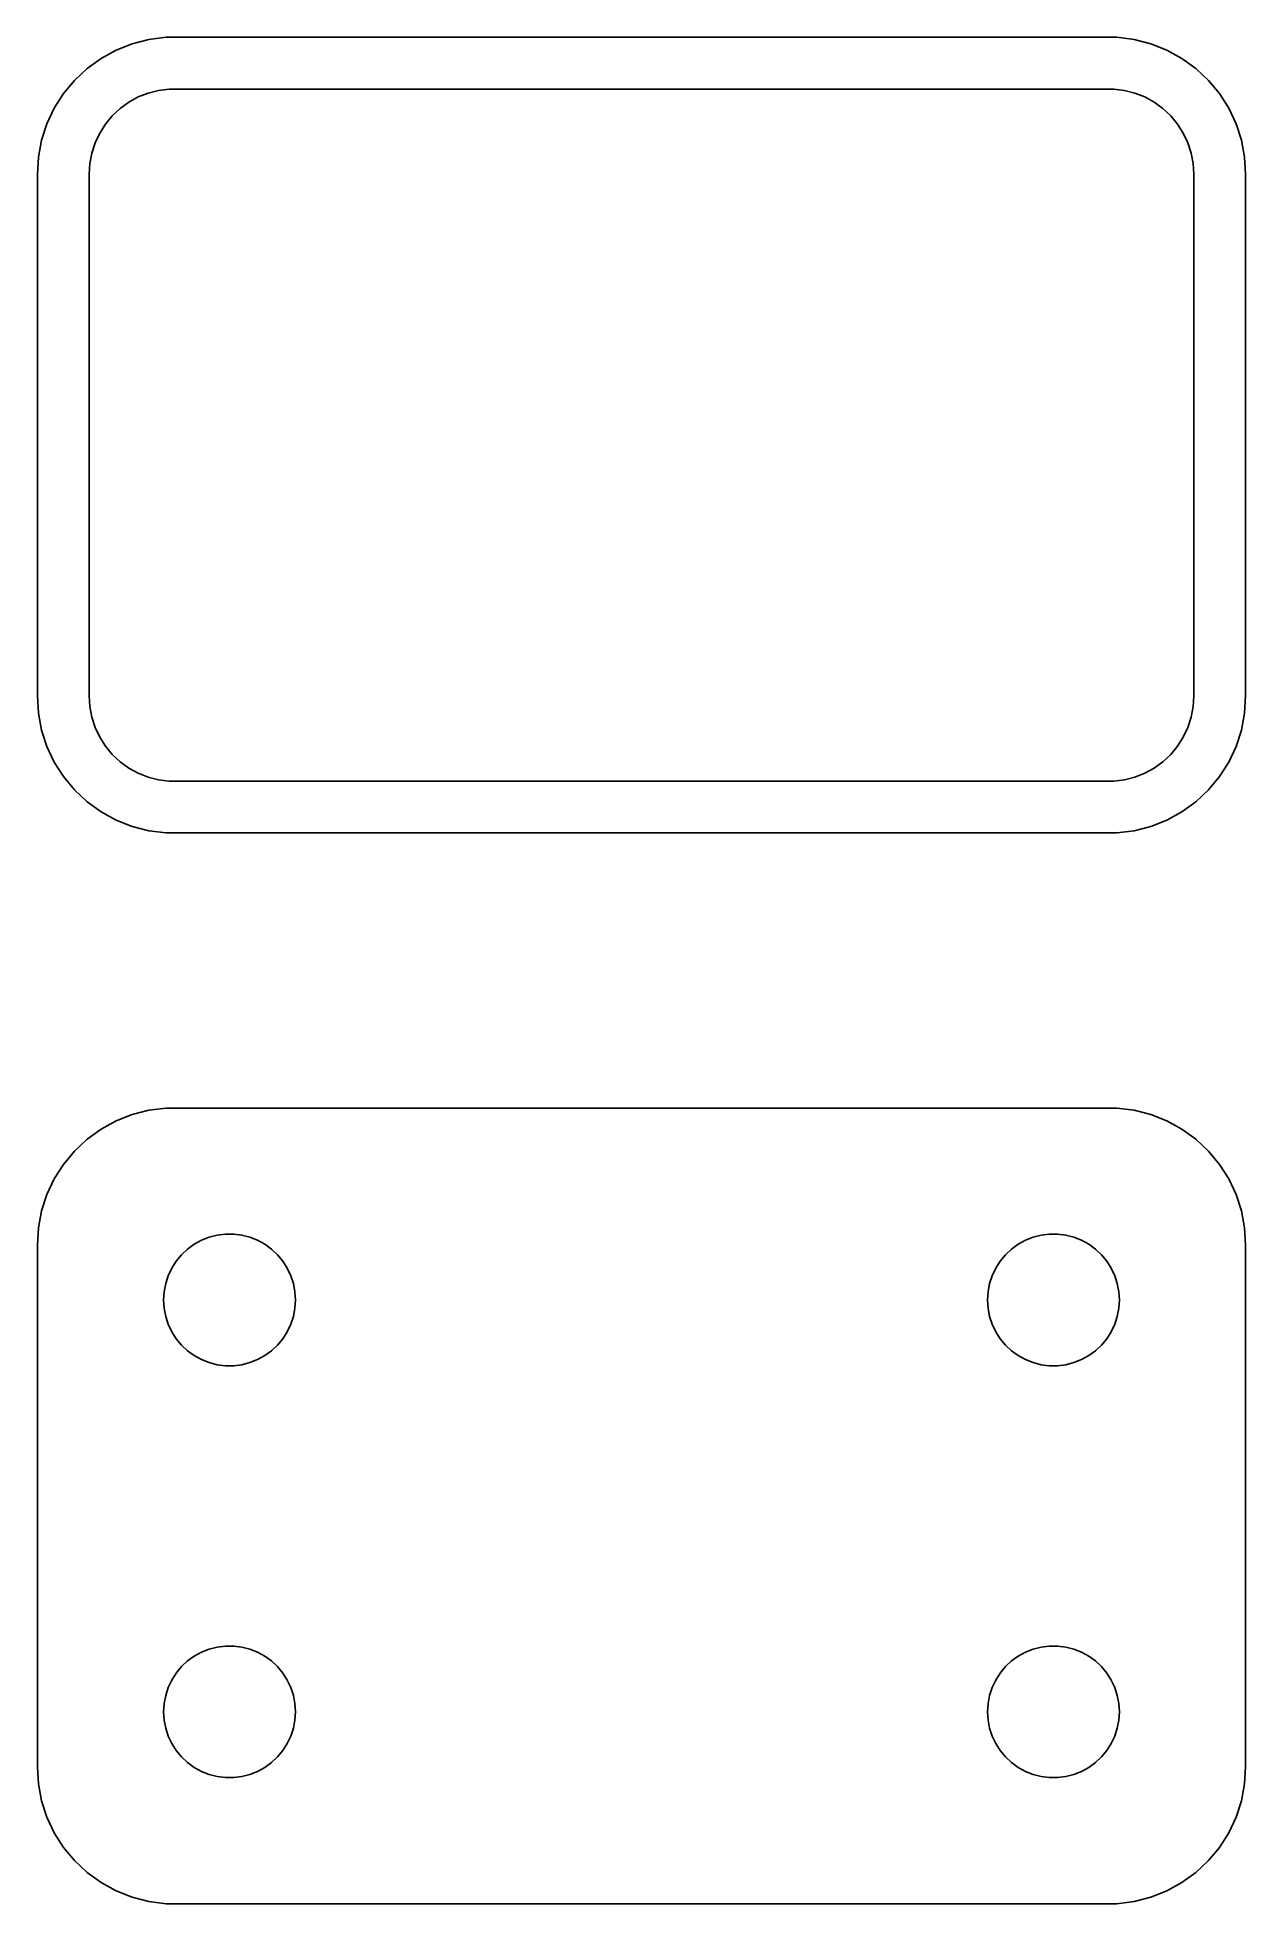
# Model space of a CAD drawing. Header units: metres. Extents: x -22 to 22, y 63.5 to 131.5.
import ezdxf

# ---------------------------------------------------------------- set-up
doc = ezdxf.new("R2010")
doc.units = ezdxf.units.M

msp = doc.modelspace()

# ---------------------------------------------------------------- linework, layer by layer
for p, q in [((-18.5451, 131.255), (-19.1289, 131.024)), ((-17.9369, 131.411), (-18.5451, 131.255)), ((-17.3139, 131.49), (-17.9369, 131.411)), ((17.3139, 131.49), (-17.3139, 131.49)), ((17.9369, 131.411), (17.3139, 131.49)), ((18.5451, 131.255), (17.9369, 131.411)), ((19.1289, 131.024), (18.5451, 131.255)), ((-19.6791, 130.722), (-20.1871, 130.353)), ((-19.1289, 131.024), (-19.6791, 130.722)), ((19.6791, 130.722), (19.1289, 131.024)), ((20.1871, 130.353), (19.6791, 130.722)), ((-20.6448, 129.923), (-21.0451, 129.439)), ((-20.1871, 130.353), (-20.6448, 129.923)), ((20.6448, 129.923), (20.1871, 130.353)), ((21.0451, 129.439), (20.6448, 129.923)), ((-21.0451, 129.439), (-21.3815, 128.909)), ((-18.668, 129.128), (-18.3254, 129.317)), ((-18.3254, 129.317), (-17.9619, 129.461)), ((-17.9619, 129.461), (-17.5833, 129.558)), ((-17.5833, 129.558), (-17.1954, 129.607)), ((-17.1954, 129.607), (17.1954, 129.607)), ((17.1954, 129.607), (17.5833, 129.558)), ((17.5833, 129.558), (17.9619, 129.461)), ((17.9619, 129.461), (18.3254, 129.317)), ((18.3254, 129.317), (18.668, 129.128)), ((21.3815, 128.909), (21.0451, 129.439)), ((-21.3815, 128.909), (-21.6489, 128.341)), ((-19.5184, 128.33), (-19.2692, 128.631)), ((-19.2692, 128.631), (-18.9842, 128.899)), ((-18.9842, 128.899), (-18.668, 129.128)), ((18.668, 129.128), (18.9842, 128.899)), ((18.9842, 128.899), (19.2692, 128.631)), ((19.2692, 128.631), (19.5184, 128.33)), ((21.6489, 128.341), (21.3815, 128.909)), ((-21.6489, 128.341), (-21.8429, 127.743)), ((-19.8943, 127.646), (-19.7279, 128)), ((-19.7279, 128), (-19.5184, 128.33)), ((19.5184, 128.33), (19.7279, 128)), ((19.7279, 128), (19.8943, 127.646)), ((21.8429, 127.743), (21.6489, 128.341)), ((-21.9606, 127.127), (-22, 126.5)), ((-21.8429, 127.743), (-21.9606, 127.127)), ((-20.0884, 126.89), (-20.0151, 127.274)), ((-20.0151, 127.274), (-19.8943, 127.646)), ((19.8943, 127.646), (20.0151, 127.274)), ((20.0151, 127.274), (20.0884, 126.89)), ((21.9606, 127.127), (21.8429, 127.743)), ((22, 126.5), (21.9606, 127.127)), ((-22, 126.5), (-22, 107.5)), ((-20.1129, 126.5), (-20.0884, 126.89)), ((-20.1129, 107.5), (-20.1129, 126.5)), ((20.0884, 126.89), (20.1129, 126.5)), ((20.1129, 126.5), (20.1129, 107.5)), ((22, 107.5), (22, 126.5)), ((-22, 107.5), (-21.9606, 106.873)), ((-20.0884, 107.11), (-20.1129, 107.5)), ((20.1129, 107.5), (20.0884, 107.11)), ((21.9606, 106.873), (22, 107.5)), ((-21.9606, 106.873), (-21.8429, 106.257)), ((-20.0151, 106.726), (-20.0884, 107.11)), ((20.0884, 107.11), (20.0151, 106.726)), ((21.8429, 106.257), (21.9606, 106.873)), ((-21.8429, 106.257), (-21.6489, 105.659)), ((-19.8943, 106.354), (-20.0151, 106.726)), ((-19.7279, 106), (-19.8943, 106.354)), ((19.8943, 106.354), (19.7279, 106)), ((20.0151, 106.726), (19.8943, 106.354)), ((21.6489, 105.659), (21.8429, 106.257)), ((-21.6489, 105.659), (-21.3815, 105.091)), ((-19.5184, 105.67), (-19.7279, 106)), ((-19.2692, 105.369), (-19.5184, 105.67)), ((19.5184, 105.67), (19.2692, 105.369)), ((19.7279, 106), (19.5184, 105.67)), ((21.3815, 105.091), (21.6489, 105.659)), ((-21.3815, 105.091), (-21.0451, 104.561)), ((-18.9842, 105.101), (-19.2692, 105.369)), ((-18.668, 104.872), (-18.9842, 105.101)), ((-18.3254, 104.683), (-18.668, 104.872)), ((18.668, 104.872), (18.3254, 104.683)), ((18.9842, 105.101), (18.668, 104.872)), ((19.2692, 105.369), (18.9842, 105.101)), ((21.0451, 104.561), (21.3815, 105.091)), ((-21.0451, 104.561), (-20.6448, 104.077)), ((-20.6448, 104.077), (-20.1871, 103.647)), ((-17.9619, 104.539), (-18.3254, 104.683)), ((-17.5833, 104.442), (-17.9619, 104.539)), ((-17.1954, 104.393), (-17.5833, 104.442)), ((17.1954, 104.393), (-17.1954, 104.393)), ((17.5833, 104.442), (17.1954, 104.393)), ((17.9619, 104.539), (17.5833, 104.442)), ((18.3254, 104.683), (17.9619, 104.539)), ((20.1871, 103.647), (20.6448, 104.077)), ((20.6448, 104.077), (21.0451, 104.561)), ((-20.1871, 103.647), (-19.6791, 103.278)), ((19.6791, 103.278), (20.1871, 103.647)), ((-19.6791, 103.278), (-19.1289, 102.976)), ((-19.1289, 102.976), (-18.5451, 102.745)), ((-18.5451, 102.745), (-17.9369, 102.589)), ((17.9369, 102.589), (18.5451, 102.745)), ((18.5451, 102.745), (19.1289, 102.976)), ((19.1289, 102.976), (19.6791, 103.278)), ((-17.9369, 102.589), (-17.3139, 102.51)), ((-17.3139, 102.51), (17.3139, 102.51)), ((17.3139, 102.51), (17.9369, 102.589)), ((-17.3139, 92.4901), (-17.9369, 92.4114)), ((17.3139, 92.4901), (-17.3139, 92.4901)), ((17.9369, 92.4114), (17.3139, 92.4901)), ((-19.1289, 92.0241), (-19.6791, 91.7216)), ((-18.5451, 92.2553), (-19.1289, 92.0241)), ((-17.9369, 92.4114), (-18.5451, 92.2553)), ((18.5451, 92.2553), (17.9369, 92.4114)), ((19.1289, 92.0241), (18.5451, 92.2553)), ((19.6791, 91.7216), (19.1289, 92.0241)), ((-20.1871, 91.3526), (-20.6448, 90.9227)), ((-19.6791, 91.7216), (-20.1871, 91.3526)), ((20.1871, 91.3526), (19.6791, 91.7216)), ((20.6448, 90.9227), (20.1871, 91.3526)), ((-21.0451, 90.4389), (-21.3815, 89.9088)), ((-20.6448, 90.9227), (-21.0451, 90.4389)), ((21.0451, 90.4389), (20.6448, 90.9227)), ((21.3815, 89.9088), (21.0451, 90.4389)), ((-21.3815, 89.9088), (-21.6489, 89.3406)), ((21.6489, 89.3406), (21.3815, 89.9088)), ((-21.6489, 89.3406), (-21.8429, 88.7434)), ((21.8429, 88.7434), (21.6489, 89.3406)), ((-21.8429, 88.7434), (-21.9606, 88.1267)), ((21.9606, 88.1267), (21.8429, 88.7434)), ((-21.9606, 88.1267), (-22, 87.5)), ((-16.0219, 87.6716), (-15.7416, 87.7825)), ((-15.7416, 87.7825), (-15.4497, 87.8575)), ((-15.4497, 87.8575), (-15.1507, 87.8953)), ((-15.1507, 87.8953), (-14.8493, 87.8953)), ((-14.8493, 87.8953), (-14.5503, 87.8575)), ((-14.5503, 87.8575), (-14.2583, 87.7825)), ((-14.2583, 87.7825), (-13.9781, 87.6716)), ((13.9781, 87.6716), (14.2583, 87.7825)), ((14.2583, 87.7825), (14.5503, 87.8575)), ((14.5503, 87.8575), (14.8493, 87.8953)), ((14.8493, 87.8953), (15.1507, 87.8953)), ((15.1507, 87.8953), (15.4497, 87.8575)), ((15.4497, 87.8575), (15.7416, 87.7825)), ((15.7416, 87.7825), (16.0219, 87.6716)), ((22, 87.5), (21.9606, 88.1267)), ((-22, 87.5), (-22, 68.5)), ((-16.9416, 86.9107), (-16.7495, 87.1429)), ((-16.7495, 87.1429), (-16.5298, 87.3492)), ((-16.5298, 87.3492), (-16.286, 87.5264)), ((-16.286, 87.5264), (-16.0219, 87.6716)), ((-13.9781, 87.6716), (-13.714, 87.5264)), ((-13.714, 87.5264), (-13.4702, 87.3492)), ((-13.4702, 87.3492), (-13.2505, 87.1429)), ((-13.2505, 87.1429), (-13.0583, 86.9107)), ((13.0583, 86.9107), (13.2505, 87.1429)), ((13.2505, 87.1429), (13.4702, 87.3492)), ((13.4702, 87.3492), (13.714, 87.5264)), ((13.714, 87.5264), (13.9781, 87.6716)), ((16.0219, 87.6716), (16.286, 87.5264)), ((16.286, 87.5264), (16.5298, 87.3492)), ((16.5298, 87.3492), (16.7495, 87.1429)), ((16.7495, 87.1429), (16.9416, 86.9107)), ((22, 68.5), (22, 87.5)), ((-17.3246, 86.0968), (-17.2315, 86.3835)), ((-17.2315, 86.3835), (-17.1031, 86.6562)), ((-17.1031, 86.6562), (-16.9416, 86.9107)), ((-13.0583, 86.9107), (-12.8969, 86.6562)), ((-12.8969, 86.6562), (-12.7685, 86.3835)), ((-12.7685, 86.3835), (-12.6754, 86.0968)), ((12.6754, 86.0968), (12.7685, 86.3835)), ((12.7685, 86.3835), (12.8969, 86.6562)), ((12.8969, 86.6562), (13.0583, 86.9107)), ((16.9416, 86.9107), (17.1031, 86.6562)), ((17.1031, 86.6562), (17.2315, 86.3835)), ((17.2315, 86.3835), (17.3246, 86.0968)), ((-17.4, 85.5), (-17.3811, 85.8008)), ((-17.3811, 85.8008), (-17.3246, 86.0968)), ((-12.6754, 86.0968), (-12.6189, 85.8008)), ((-12.6189, 85.8008), (-12.6, 85.5)), ((12.6, 85.5), (12.6189, 85.8008)), ((12.6189, 85.8008), (12.6754, 86.0968)), ((17.3246, 86.0968), (17.3811, 85.8008)), ((17.3811, 85.8008), (17.4, 85.5)), ((-17.3811, 85.1992), (-17.4, 85.5)), ((-17.3246, 84.9031), (-17.3811, 85.1992)), ((-12.6189, 85.1992), (-12.6754, 84.9031)), ((-12.6, 85.5), (-12.6189, 85.1992)), ((12.6189, 85.1992), (12.6, 85.5)), ((12.6754, 84.9031), (12.6189, 85.1992)), ((17.3811, 85.1992), (17.3246, 84.9031)), ((17.4, 85.5), (17.3811, 85.1992)), ((-17.2315, 84.6165), (-17.3246, 84.9031)), ((-17.1031, 84.3438), (-17.2315, 84.6165)), ((-16.9416, 84.0893), (-17.1031, 84.3438)), ((-12.8969, 84.3438), (-13.0583, 84.0893)), ((-12.7685, 84.6165), (-12.8969, 84.3438)), ((-12.6754, 84.9031), (-12.7685, 84.6165)), ((12.7685, 84.6165), (12.6754, 84.9031)), ((12.8969, 84.3438), (12.7685, 84.6165)), ((13.0583, 84.0893), (12.8969, 84.3438)), ((17.1031, 84.3438), (16.9416, 84.0893)), ((17.2315, 84.6165), (17.1031, 84.3438)), ((17.3246, 84.9031), (17.2315, 84.6165)), ((-16.7495, 83.8571), (-16.9416, 84.0893)), ((-16.5298, 83.6508), (-16.7495, 83.8571)), ((-16.286, 83.4736), (-16.5298, 83.6508)), ((-13.4702, 83.6508), (-13.714, 83.4736)), ((-13.2505, 83.8571), (-13.4702, 83.6508)), ((-13.0583, 84.0893), (-13.2505, 83.8571)), ((13.2505, 83.8571), (13.0583, 84.0893)), ((13.4702, 83.6508), (13.2505, 83.8571)), ((13.714, 83.4736), (13.4702, 83.6508)), ((16.5298, 83.6508), (16.286, 83.4736)), ((16.7495, 83.8571), (16.5298, 83.6508)), ((16.9416, 84.0893), (16.7495, 83.8571)), ((-16.0219, 83.3284), (-16.286, 83.4736)), ((-15.7416, 83.2175), (-16.0219, 83.3284)), ((-15.4497, 83.1425), (-15.7416, 83.2175)), ((-15.1507, 83.1047), (-15.4497, 83.1425)), ((-14.8493, 83.1047), (-15.1507, 83.1047)), ((-14.5503, 83.1425), (-14.8493, 83.1047)), ((-14.2583, 83.2175), (-14.5503, 83.1425)), ((-13.9781, 83.3284), (-14.2583, 83.2175)), ((-13.714, 83.4736), (-13.9781, 83.3284)), ((13.9781, 83.3284), (13.714, 83.4736)), ((14.2583, 83.2175), (13.9781, 83.3284)), ((14.5503, 83.1425), (14.2583, 83.2175)), ((14.8493, 83.1047), (14.5503, 83.1425)), ((15.1507, 83.1047), (14.8493, 83.1047)), ((15.4497, 83.1425), (15.1507, 83.1047)), ((15.7416, 83.2175), (15.4497, 83.1425)), ((16.0219, 83.3284), (15.7416, 83.2175)), ((16.286, 83.4736), (16.0219, 83.3284)), ((-16.0219, 72.6716), (-15.7416, 72.7825)), ((-15.7416, 72.7825), (-15.4497, 72.8575)), ((-15.4497, 72.8575), (-15.1507, 72.8953)), ((-15.1507, 72.8953), (-14.8493, 72.8953)), ((-14.8493, 72.8953), (-14.5503, 72.8575)), ((-14.5503, 72.8575), (-14.2583, 72.7825)), ((-14.2583, 72.7825), (-13.9781, 72.6716)), ((13.9781, 72.6716), (14.2583, 72.7825)), ((14.2583, 72.7825), (14.5503, 72.8575)), ((14.5503, 72.8575), (14.8493, 72.8953)), ((14.8493, 72.8953), (15.1507, 72.8953)), ((15.1507, 72.8953), (15.4497, 72.8575)), ((15.4497, 72.8575), (15.7416, 72.7825)), ((15.7416, 72.7825), (16.0219, 72.6716)), ((-16.9416, 71.9107), (-16.7495, 72.1429)), ((-16.7495, 72.1429), (-16.5298, 72.3492)), ((-16.5298, 72.3492), (-16.286, 72.5264)), ((-16.286, 72.5264), (-16.0219, 72.6716)), ((-13.9781, 72.6716), (-13.714, 72.5264)), ((-13.714, 72.5264), (-13.4702, 72.3492)), ((-13.4702, 72.3492), (-13.2505, 72.1429)), ((-13.2505, 72.1429), (-13.0583, 71.9107)), ((13.0583, 71.9107), (13.2505, 72.1429)), ((13.2505, 72.1429), (13.4702, 72.3492)), ((13.4702, 72.3492), (13.714, 72.5264)), ((13.714, 72.5264), (13.9781, 72.6716)), ((16.0219, 72.6716), (16.286, 72.5264)), ((16.286, 72.5264), (16.5298, 72.3492)), ((16.5298, 72.3492), (16.7495, 72.1429)), ((16.7495, 72.1429), (16.9416, 71.9107)), ((-17.3246, 71.0969), (-17.2315, 71.3835)), ((-17.2315, 71.3835), (-17.1031, 71.6562)), ((-17.1031, 71.6562), (-16.9416, 71.9107)), ((-13.0583, 71.9107), (-12.8969, 71.6562)), ((-12.8969, 71.6562), (-12.7685, 71.3835)), ((-12.7685, 71.3835), (-12.6754, 71.0969)), ((12.6754, 71.0969), (12.7685, 71.3835)), ((12.7685, 71.3835), (12.8969, 71.6562)), ((12.8969, 71.6562), (13.0583, 71.9107)), ((16.9416, 71.9107), (17.1031, 71.6562)), ((17.1031, 71.6562), (17.2315, 71.3835)), ((17.2315, 71.3835), (17.3246, 71.0969)), ((-17.4, 70.5), (-17.3811, 70.8008)), ((-17.3811, 70.8008), (-17.3246, 71.0969)), ((-12.6754, 71.0969), (-12.6189, 70.8008)), ((-12.6189, 70.8008), (-12.6, 70.5)), ((12.6, 70.5), (12.6189, 70.8008)), ((12.6189, 70.8008), (12.6754, 71.0969)), ((17.3246, 71.0969), (17.3811, 70.8008)), ((17.3811, 70.8008), (17.4, 70.5)), ((-17.3811, 70.1992), (-17.4, 70.5)), ((-17.3246, 69.9032), (-17.3811, 70.1992)), ((-12.6189, 70.1992), (-12.6754, 69.9032)), ((-12.6, 70.5), (-12.6189, 70.1992)), ((12.6189, 70.1992), (12.6, 70.5)), ((12.6754, 69.9032), (12.6189, 70.1992)), ((17.3811, 70.1992), (17.3246, 69.9032)), ((17.4, 70.5), (17.3811, 70.1992)), ((-17.2315, 69.6165), (-17.3246, 69.9032)), ((-17.1031, 69.3438), (-17.2315, 69.6165)), ((-16.9416, 69.0893), (-17.1031, 69.3438)), ((-12.8969, 69.3438), (-13.0583, 69.0893)), ((-12.7685, 69.6165), (-12.8969, 69.3438)), ((-12.6754, 69.9032), (-12.7685, 69.6165)), ((12.7685, 69.6165), (12.6754, 69.9032)), ((12.8969, 69.3438), (12.7685, 69.6165)), ((13.0583, 69.0893), (12.8969, 69.3438)), ((17.1031, 69.3438), (16.9416, 69.0893)), ((17.2315, 69.6165), (17.1031, 69.3438)), ((17.3246, 69.9032), (17.2315, 69.6165)), ((-16.7495, 68.8571), (-16.9416, 69.0893)), ((-16.5298, 68.6508), (-16.7495, 68.8571)), ((-13.2505, 68.8571), (-13.4702, 68.6508)), ((-13.0583, 69.0893), (-13.2505, 68.8571)), ((13.2505, 68.8571), (13.0583, 69.0893)), ((13.4702, 68.6508), (13.2505, 68.8571)), ((16.7495, 68.8571), (16.5298, 68.6508)), ((16.9416, 69.0893), (16.7495, 68.8571)), ((-22, 68.5), (-21.9606, 67.8733)), ((-16.286, 68.4736), (-16.5298, 68.6508)), ((-16.0219, 68.3284), (-16.286, 68.4736)), ((-15.7416, 68.2175), (-16.0219, 68.3284)), ((-15.4497, 68.1425), (-15.7416, 68.2175)), ((-15.1507, 68.1047), (-15.4497, 68.1425)), ((-14.8493, 68.1047), (-15.1507, 68.1047)), ((-14.5503, 68.1425), (-14.8493, 68.1047)), ((-14.2583, 68.2175), (-14.5503, 68.1425)), ((-13.9781, 68.3284), (-14.2583, 68.2175)), ((-13.714, 68.4736), (-13.9781, 68.3284)), ((-13.4702, 68.6508), (-13.714, 68.4736)), ((13.714, 68.4736), (13.4702, 68.6508)), ((13.9781, 68.3284), (13.714, 68.4736)), ((14.2583, 68.2175), (13.9781, 68.3284)), ((14.5503, 68.1425), (14.2583, 68.2175)), ((14.8493, 68.1047), (14.5503, 68.1425)), ((15.1507, 68.1047), (14.8493, 68.1047)), ((15.4497, 68.1425), (15.1507, 68.1047)), ((15.7416, 68.2175), (15.4497, 68.1425)), ((16.0219, 68.3284), (15.7416, 68.2175)), ((16.286, 68.4736), (16.0219, 68.3284)), ((16.5298, 68.6508), (16.286, 68.4736)), ((21.9606, 67.8733), (22, 68.5)), ((-21.9606, 67.8733), (-21.8429, 67.2566)), ((21.8429, 67.2566), (21.9606, 67.8733)), ((-21.8429, 67.2566), (-21.6489, 66.6594)), ((-21.6489, 66.6594), (-21.3815, 66.0912)), ((21.3815, 66.0912), (21.6489, 66.6594)), ((21.6489, 66.6594), (21.8429, 67.2566)), ((-21.3815, 66.0912), (-21.0451, 65.5611)), ((21.0451, 65.5611), (21.3815, 66.0912)), ((-21.0451, 65.5611), (-20.6448, 65.0773)), ((20.6448, 65.0773), (21.0451, 65.5611)), ((-20.6448, 65.0773), (-20.1871, 64.6474)), ((-20.1871, 64.6474), (-19.6791, 64.2784)), ((19.6791, 64.2784), (20.1871, 64.6474)), ((20.1871, 64.6474), (20.6448, 65.0773)), ((-19.6791, 64.2784), (-19.1289, 63.9759)), ((-19.1289, 63.9759), (-18.5451, 63.7447)), ((18.5451, 63.7447), (19.1289, 63.9759)), ((19.1289, 63.9759), (19.6791, 64.2784)), ((-18.5451, 63.7447), (-17.9369, 63.5886)), ((-17.9369, 63.5886), (-17.3139, 63.5099)), ((-17.3139, 63.5099), (17.3139, 63.5099)), ((17.3139, 63.5099), (17.9369, 63.5886)), ((17.9369, 63.5886), (18.5451, 63.7447))]:
    msp.add_line(p, q)

doc.saveas('drawing.dxf')
